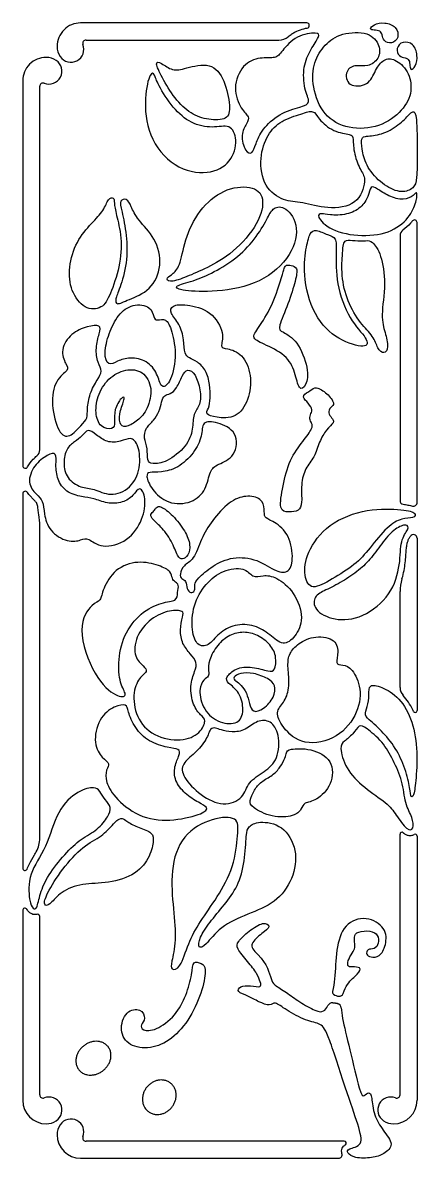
# Model space of a CAD drawing. Header units: millimetres. Extents: x -84 to 83, y -94 to 93.
# Drawn here: x -56.87 to -44.68, y -45.67 to -10.62 of the extents above; entities that cross this region are included whole.
import ezdxf

# ---------------------------------------------------------------- set-up
doc = ezdxf.new("R2010")
doc.units = ezdxf.units.MM
doc.header["$MEASUREMENT"] = 0
doc.layers.add('Default', color=18, linetype='Continuous')

msp = doc.modelspace()

# ---------------------------------------------------------------- linework, layer by layer
at = {"layer": 'Default', "color": 5}
for p, q in [((-48.094, -10.625), (-55.08, -10.625)), ((-54.914, -11.153), (-48.957, -11.153)), ((-56.871, -12.415), (-56.871, -24.294)), ((-56.343, -23.801), (-56.343, -12.582)), ((-44.684, -25.429), (-44.684, -16.788)), ((-45.212, -17.196), (-45.212, -25.372)), ((-56.871, -25.163), (-56.871, -36.72)), ((-56.343, -35.792), (-56.343, -26.155)), ((-44.684, -26.534), (-44.684, -31.853)), ((-45.212, -31.145), (-45.212, -28.18)), ((-45.212, -43.717), (-45.212, -35.669)), ((-44.684, -35.726), (-44.684, -43.884)), ((-56.871, -38.024), (-56.871, -43.884)), ((-56.343, -43.717), (-56.343, -38.21)), ((-46.934, -45.147), (-54.914, -45.147)), ((-55.08, -45.674), (-47.111, -45.674))]:
    msp.add_line(p, q, dxfattribs=at)
for centre, radius, start, end in [((-55.08, -11.351), 0.727, 89.9999, 179.9999), ((-48.094, -10.704), 0.0795, 279.7176, 90.0003), ((-54.914, -11.254), 0.101, 90, 201.5412), ((-48.957, -10.699), 0.454, 269.9999, 309.438), ((-55.251, -11.351), 0.556, 179.9999, 213.7855), ((-55.381, -11.438), 0.4, 213.7855, 21.5412), ((-56.144, -12.415), 0.727, 90.0001, 180.0001), ((-56.058, -12.115), 0.4, 248.4588, 56.2145), ((-56.144, -12.245), 0.556, 56.2145, 90.0001), ((-56.242, -12.582), 0.101, 68.4588, 180), ((-44.765, -16.788), 0.0807, 360, 141.3657), ((-44.996, -17.196), 0.215, 126.3675, 180.0002), ((-56.584, -23.801), 0.241, 309.9334, 0), ((-56.79, -24.294), 0.0807, 180, 331.3365), ((-56.79, -25.163), 0.0807, 33.0091, 180.0002), ((-45.098, -25.372), 0.114, 180, 263.0213), ((-44.798, -25.429), 0.114, 253.4807, 0), ((-58.521, -26.155), 2.178, 360, 9.3029), ((-44.798, -26.534), 0.114, 0, 149.1706), ((-43.887, -28.18), 1.325, 162.9056, 180), ((-44.862, -31.145), 0.35, 179.9998, 222.7097), ((-44.742, -31.853), 0.0581, 205.0756, 0), ((-45.154, -35.669), 0.0581, 50.8355, 180), ((-44.742, -35.726), 0.0581, 360, 120.3455), ((-57.204, -35.792), 0.861, 331.0126, 0.0003), ((-56.802, -36.72), 0.0696, 180, 337.6359), ((-56.802, -38.024), 0.0696, 30.4075, 180), ((-56.413, -38.21), 0.0696, 360, 107.3092), ((-47.215, -40.54), 0.0855, 167.3762, 232.9732), ((-47.091, -40.543), 0.132, 263.6242, 342.5228), ((-47.3, -41.028), 0.155, 86.9644, 153.8632), ((-47.175, -41.037), 0.147, 2.1617, 77.5999), ((-56.242, -43.717), 0.101, 180, 291.5412), ((-56.058, -44.184), 0.4, 303.7855, 111.5412), ((-45.498, -44.184), 0.4, 68.4588, 236.2145), ((-45.313, -43.717), 0.101, 248.4588, 360), ((-56.144, -43.884), 0.727, 179.9999, 269.9999), ((-45.411, -43.884), 0.727, 270.0001, 0.0001), ((-56.144, -44.054), 0.556, 269.9999, 303.7855), ((-55.381, -44.861), 0.4, 338.4588, 146.2145), ((-45.411, -44.054), 0.556, 236.2145, 270.0001), ((-55.251, -44.948), 0.556, 146.2145, 180.0001), ((-55.08, -44.948), 0.727, 180.0001, 270.0001), ((-54.914, -45.045), 0.101, 158.4588, 270), ((-46.934, -45.206), 0.0596, 303.3949, 90), ((-47.111, -45.563), 0.111, 270, 17.4537)]:
    msp.add_arc(centre, radius, start, end, dxfattribs=at)
for points, knots in [([(-48.669, -11.049), (-48.648, -11.032), (-48.595, -10.991), (-48.506, -10.932), (-48.367, -10.859), (-48.223, -10.811), (-48.114, -10.788), (-48.08, -10.783)], [91.7198403, 91.7198403, 91.7198403, 91.7198403, 91.8415797, 92.0227939, 92.2067964, 92.5546005, 92.7103601, 92.7103601, 92.7103601, 92.7103601]), ([(-44.828, -16.738), (-44.847, -16.761), (-44.936, -16.866), (-45.038, -16.959), (-45.124, -17.023)], [89.9178665, 89.9178665, 89.9178665, 89.9178665, 90.0571988, 90.5429428, 90.5429428, 90.5429428, 90.5429428]), ([(-56.72, -24.333), (-56.673, -24.248), (-56.582, -24.124), (-56.471, -24.02), (-56.429, -23.985)], [80.5876517, 80.5876517, 80.5876517, 80.5876517, 81.030686, 81.2784813, 81.2784813, 81.2784813, 81.2784813]), ([(-56.372, -25.803), (-56.38, -25.751), (-56.391, -25.669), (-56.405, -25.566), (-56.416, -25.508), (-56.425, -25.477), (-56.432, -25.461), (-56.442, -25.442), (-56.459, -25.418), (-56.493, -25.381), (-56.542, -25.333), (-56.609, -25.265), (-56.671, -25.193), (-56.708, -25.141), (-56.723, -25.119)], [-36.149207, -36.149207, -36.149207, -36.149207, -35.909071, -35.774689, -35.676185, -35.642009, -35.625664, -35.600481, -35.541244, -35.492823, -35.371215, -35.229423, -35.059088, -34.939034, -34.939034, -34.939034, -34.939034]), ([(-45.112, -25.486), (-45.089, -25.488), (-45.015, -25.498), (-44.921, -25.515), (-44.85, -25.533), (-44.831, -25.539)], [75.7644173, 75.7644173, 75.7644173, 75.7644173, 75.8667255, 76.1055062, 76.1980868, 76.1980868, 76.1980868, 76.1980868]), ([(-45.153, -27.79), (-45.145, -27.764), (-45.114, -27.657), (-45.074, -27.472), (-45.044, -27.244), (-45.028, -27.037), (-45.016, -26.861), (-45, -26.72), (-44.969, -26.611), (-44.931, -26.534), (-44.906, -26.491), (-44.896, -26.475)], [11.094082, 11.094082, 11.094082, 11.094082, 11.218717, 11.600704, 11.95317, 12.265811, 12.544543, 12.753087, 12.912569, 13.057734, 13.140509, 13.140509, 13.140509, 13.140509]), ([(-44.795, -31.877), (-44.802, -31.861), (-44.849, -31.764), (-44.945, -31.595), (-45.056, -31.452), (-45.117, -31.385), (-45.119, -31.382)], [21.8903999, 21.8903999, 21.8903999, 21.8903999, 21.9694963, 22.3807447, 22.7736101, 22.7907223, 22.7907223, 22.7907223, 22.7907223]), ([(-45.117, -35.624), (-45.11, -35.63), (-45.079, -35.654), (-45.029, -35.683), (-44.968, -35.704), (-44.918, -35.712), (-44.867, -35.71), (-44.817, -35.699), (-44.786, -35.684), (-44.772, -35.676)], [76.3194479, 76.3194479, 76.3194479, 76.3194479, 76.3624048, 76.4990821, 76.578774, 76.6528672, 76.7301556, 76.8090923, 76.8850998, 76.8850998, 76.8850998, 76.8850998]), ([(-56.737, -36.747), (-56.715, -36.693), (-56.645, -36.544), (-56.542, -36.37), (-56.47, -36.243), (-56.451, -36.209)], [-52.8736843, -52.8736843, -52.8736843, -52.8736843, -52.6098713, -52.1279107, -51.949737, -51.949737, -51.949737, -51.949737]), ([(-56.433, -38.143), (-56.444, -38.147), (-56.47, -38.153), (-56.524, -38.155), (-56.583, -38.139), (-56.634, -38.109), (-56.671, -38.078), (-56.706, -38.042), (-56.728, -38.011), (-56.74, -37.992), (-56.742, -37.989)], [57.9789181, 57.9789181, 57.9789181, 57.9789181, 58.0280965, 58.1015336, 58.2244036, 58.2982041, 58.3707799, 58.4427269, 58.5258582, 58.5438882, 58.5438882, 58.5438882, 58.5438882]), ([(-47.028, -41.032), (-47.024, -41.126), (-46.985, -41.423), (-46.775, -42.243), (-46.432, -43.742), (-46.329, -43.769), (-46.174, -43.6), (-46.079, -43.747), (-46.033, -44.359), (-45.741, -44.81), (-45.373, -45.263), (-45.706, -45.551), (-46.056, -45.674), (-46.634, -45.674), (-46.852, -45.509), (-46.855, -45.375), (-46.335, -45.299), (-46.476, -44.709), (-46.875, -43.597), (-47.445, -41.791), (-47.643, -41.505), (-48.094, -41.447), (-48.757, -41.086), (-49.095, -40.812), (-49.209, -40.991), (-49.582, -40.85), (-49.913, -40.652), (-50.266, -40.546), (-50.171, -40.348), (-49.829, -40.337), (-49.479, -40.413), (-49.525, -40.242), (-49.609, -39.987), (-49.915, -39.606), (-50.282, -39.174), (-50.245, -39.009), (-49.899, -38.659), (-49.413, -38.35), (-49.188, -38.524), (-49.455, -38.709), (-49.885, -39.066), (-49.748, -39.243), (-49.604, -39.388)], [68.316063, 68.316063, 68.316063, 68.316063, 68.687998, 69.385462, 70.082926, 70.780389, 71.477853, 72.175317, 72.87278, 73.570244, 74.267708, 74.965172, 75.662635, 76.360099, 77.057563, 77.755027, 78.45249, 79.149954, 79.847418, 80.544881, 81.242345, 81.939809, 82.637273, 83.334736, 84.0322, 84.729664, 85.427128, 86.124591, 86.822055, 87.519519, 88.216982, 88.914446, 89.61191, 90.309374, 91.006837, 91.704301, 92.401765, 93.099229, 93.796692, 94.494156, 95.19162, 95.889083, 95.889083, 95.889083, 95.889083]), ([(-46.965, -40.583), (-46.934, -40.482), (-46.816, -40.221), (-46.483, -39.981), (-46.397, -39.761), (-46.71, -39.773), (-46.854, -39.761), (-46.806, -39.509), (-46.647, -39.277), (-46.581, -39.149), (-46.654, -38.831), (-46.537, -38.667), (-46.116, -38.637), (-45.876, -38.772), (-45.866, -39.053), (-45.989, -39.229), (-46.238, -39.2), (-46.263, -39.4), (-46.133, -39.466), (-45.84, -39.474), (-45.633, -39.106), (-45.623, -38.553), (-46.245, -38.176), (-46.958, -38.415), (-47.202, -39.234), (-47.203, -40.003), (-47.272, -40.403), (-47.299, -40.521)], [35.596975, 35.596975, 35.596975, 35.596975, 36.006739, 36.704203, 37.401667, 38.099131, 38.796594, 39.494058, 40.191522, 40.888986, 41.586449, 42.283913, 42.981377, 43.678841, 44.376304, 45.073768, 45.771232, 46.468696, 47.166159, 47.863623, 48.561087, 49.258551, 49.956014, 50.653478, 51.350942, 52.048406, 52.389361, 52.389361, 52.389361, 52.389361]), ([(-49.604, -39.388), (-49.316, -39.679), (-49.215, -40.104), (-49.128, -40.314), (-48.72, -40.549), (-48.34, -40.839), (-47.785, -41.154), (-47.586, -41.165), (-47.482, -41.048), (-47.439, -40.96)], [95.889083, 95.889083, 95.889083, 95.889083, 97.284011, 97.981475, 98.678939, 99.376402, 100.073866, 100.77133, 101.273978, 101.273978, 101.273978, 101.273978]), ([(-47.004, -45.53), (-47.006, -45.526), (-47.01, -45.511), (-47.015, -45.483), (-47.017, -45.431), (-47.002, -45.365), (-46.964, -45.309), (-46.928, -45.275), (-46.909, -45.261), (-46.901, -45.256)], [75.69555, 75.69555, 75.69555, 75.69555, 75.7132597, 75.766203, 75.8244592, 75.9496896, 76.0685584, 76.1286667, 76.1739752, 76.1739752, 76.1739752, 76.1739752])]:
    msp.add_open_spline(points, degree=3, knots=knots, dxfattribs=at)
for points, degree in [([(-46.01, -10.846), (-45.952, -10.851), (-45.816, -10.861), (-45.757, -10.983), (-45.732, -11.191), (-45.473, -11.287), (-45.231, -11.086), (-45.312, -10.73), (-45.683, -10.595), (-46.045, -10.666), (-46.164, -10.826), (-46.068, -10.84), (-46.01, -10.846)], 3), ([(-47.968, -11.456), (-48.057, -11.611), (-48.212, -11.955), (-48.186, -12.694), (-47.946, -13.102), (-48.24, -13.205), (-48.961, -13.416), (-49.486, -13.913), (-49.679, -14.378), (-49.771, -14.69), (-49.999, -14.62), (-50.151, -14.062), (-49.933, -13.718), (-49.852, -13.518), (-50.115, -13.333), (-50.396, -12.636), (-50.085, -11.887), (-49.529, -11.668), (-49.024, -11.736), (-48.897, -11.534), (-48.417, -10.99), (-47.734, -10.907), (-47.681, -11.025), (-47.879, -11.301), (-47.968, -11.456)], 3), ([(-47.522, -11.316), (-47.664, -11.465), (-47.891, -11.816), (-47.946, -12.588), (-47.595, -13.51), (-46.813, -13.927), (-45.831, -13.866), (-45.101, -13.336), (-44.808, -12.731), (-44.945, -12.084), (-45.385, -11.715), (-45.725, -11.725), (-45.976, -12.07), (-46.165, -12.575), (-46.85, -12.613), (-46.921, -12.07), (-46.566, -11.904), (-46.212, -11.999), (-45.848, -11.739), (-45.81, -11.328), (-46.15, -10.888), (-47.039, -10.921), (-47.38, -11.167), (-47.522, -11.316)], 3), ([(-44.905, -11.951), (-44.911, -11.893), (-44.92, -11.756), (-45.043, -11.698), (-45.25, -11.673), (-45.346, -11.413), (-45.145, -11.171), (-44.789, -11.253), (-44.654, -11.623), (-44.726, -11.986), (-44.886, -12.104), (-44.899, -12.009), (-44.905, -11.951)], 3), ([(-52.55, -12.324), (-52.446, -12.517), (-52.181, -12.971), (-51.676, -13.452), (-51.133, -13.631), (-50.521, -13.625), (-50.446, -13.241), (-50.612, -12.372), (-51.048, -11.819), (-51.878, -12.037), (-52.236, -12.124), (-52.61, -11.841), (-52.806, -11.809), (-52.654, -12.13), (-52.55, -12.324)], 3), ([(-52.652, -12.571), (-52.558, -12.751), (-52.225, -13.279), (-51.679, -13.742), (-50.991, -13.89), (-50.457, -13.732), (-50.218, -14.205), (-50.403, -14.944), (-51.109, -15.33), (-52.21, -15.14), (-53.038, -14.113), (-53.122, -12.877), (-52.926, -12.109), (-52.789, -12.201), (-52.746, -12.391), (-52.652, -12.571)], 3), ([(-48.278, -13.437), (-48.449, -13.493), (-48.903, -13.635), (-49.308, -14.046), (-49.571, -14.77), (-49.437, -15.723), (-48.79, -16.142), (-48.264, -16.142), (-47.465, -16.384), (-46.503, -16.27), (-46.24, -15.431), (-46.415, -15.219), (-46.645, -14.677), (-46.662, -14.148), (-46.692, -14.063), (-47.275, -14.006), (-47.757, -13.57), (-47.872, -13.3), (-48.106, -13.381), (-48.278, -13.437)], 3), ([(-46.398, -14.263), (-46.404, -14.346), (-46.389, -14.608), (-46.206, -15.156), (-45.696, -15.671), (-45.144, -15.898), (-44.772, -15.727), (-44.684, -15.478), (-44.684, -14.684), (-44.684, -13.415), (-44.817, -13.338), (-44.921, -13.448), (-45.304, -13.835), (-45.855, -14.109), (-46.355, -14.113), (-46.392, -14.181), (-46.398, -14.263)], 3), ([(-51.253, -18.214), (-51.019, -18.102), (-50.482, -17.833), (-49.622, -16.93), (-49.356, -16.065), (-49.694, -15.647), (-50.563, -15.692), (-51.352, -16.273), (-51.855, -17.222), (-51.988, -18.109), (-52.225, -18.383), (-52.438, -18.488), (-52.381, -18.654), (-51.884, -18.502), (-51.487, -18.325), (-51.253, -18.214)], 3), ([(-47.364, -16.551), (-47.232, -16.562), (-46.844, -16.562), (-46.4, -16.332), (-46.175, -15.98), (-46.134, -15.636), (-45.931, -15.728), (-45.576, -15.981), (-45.085, -16.121), (-44.774, -15.947), (-44.684, -15.803), (-44.684, -16.074), (-44.861, -16.568), (-45.416, -17.091), (-46.378, -17.248), (-47.399, -17.037), (-47.819, -16.562), (-47.632, -16.495), (-47.495, -16.54), (-47.364, -16.551)], 3), ([(-54.159, -18.967), (-54.069, -18.749), (-53.857, -18.154), (-53.796, -17.236), (-53.992, -16.51), (-54.049, -16.158), (-54.041, -16.007), (-54.236, -16.027), (-54.347, -16.413), (-54.733, -16.791), (-55.224, -17.357), (-55.466, -18.178), (-55.4, -18.905), (-54.963, -19.489), (-54.401, -19.458), (-54.25, -19.184), (-54.159, -18.967)], 3), ([(-53.864, -18.777), (-53.799, -18.591), (-53.629, -18.038), (-53.65, -17.175), (-53.814, -16.387), (-53.896, -16.092), (-53.65, -16.03), (-53.526, -16.272), (-53.342, -16.695), (-52.75, -17.251), (-52.542, -18.114), (-52.9, -18.902), (-53.639, -19.176), (-53.989, -19.357), (-54.017, -19.156), (-53.928, -18.964), (-53.864, -18.777)], 3), ([(-49.306, -16.642), (-49.385, -16.791), (-49.618, -17.22), (-50.208, -17.867), (-50.977, -18.335), (-51.611, -18.607), (-52.227, -18.745), (-52.043, -18.882), (-51.093, -18.953), (-49.659, -18.757), (-48.592, -17.927), (-48.288, -16.907), (-48.759, -16.25), (-49.144, -16.327), (-49.227, -16.493), (-49.306, -16.642)], 3), ([(-48.103, -17.549), (-48.143, -17.755), (-48.235, -18.326), (-47.903, -19.71), (-47.117, -20.437), (-46.217, -20.7), (-46.176, -20.387), (-46.785, -19.814), (-47.205, -18.652), (-47.181, -17.648), (-47.175, -17.244), (-47.421, -17.179), (-47.837, -16.99), (-47.992, -17.089), (-48.062, -17.343), (-48.103, -17.549)], 3), ([(-46.99, -17.747), (-47.001, -17.906), (-47.036, -18.414), (-46.851, -19.226), (-46.435, -19.923), (-46.017, -20.298), (-45.914, -20.688), (-45.699, -20.867), (-45.556, -20.663), (-45.671, -20.174), (-45.814, -19.727), (-45.639, -18.655), (-45.787, -17.749), (-46.082, -17.336), (-46.249, -17.35), (-46.613, -17.355), (-46.904, -17.309), (-46.971, -17.463), (-46.979, -17.589), (-46.99, -17.747)], 3), ([(-48.883, -18.515), (-48.94, -18.703), (-49.134, -19.313), (-49.543, -19.988), (-49.834, -20.354), (-49.472, -20.514), (-48.714, -20.869), (-48.44, -21.409), (-48.344, -21.996), (-48.102, -21.847), (-48.024, -21.321), (-48.376, -20.404), (-48.879, -20.147), (-49.002, -20.065), (-48.653, -19.29), (-48.431, -18.541), (-48.365, -18.171), (-48.587, -18.101), (-48.743, -18.089), (-48.79, -18.187), (-48.825, -18.327), (-48.883, -18.515)], 3), ([(-53.937, -21.068), (-53.826, -21.019), (-53.569, -20.935), (-53.02, -21.038), (-52.69, -21.459), (-52.612, -21.916), (-52.33, -21.808), (-52.095, -20.944), (-52.26, -20.088), (-52.445, -19.721), (-52.731, -19.826), (-52.829, -19.731), (-52.881, -19.372), (-53.482, -19.277), (-53.937, -19.623), (-54.216, -20.21), (-54.373, -20.846), (-54.237, -21.23), (-54.048, -21.117), (-53.937, -21.068)], 3), ([(-51.474, -21.102), (-51.383, -21.165), (-51.193, -21.342), (-51.082, -21.799), (-51.07, -22.208), (-51.121, -22.545), (-51.248, -22.703), (-50.923, -22.811), (-50.26, -22.842), (-49.878, -22.284), (-49.781, -21.495), (-50.07, -20.819), (-50.586, -20.66), (-50.792, -20.672), (-50.609, -20.238), (-51.028, -19.496), (-51.849, -19.297), (-52.278, -19.337), (-52.337, -19.575), (-52.012, -19.912), (-51.881, -20.416), (-51.874, -20.864), (-51.735, -20.963), (-51.564, -21.039), (-51.474, -21.102)], 3), ([(-54.51, -20.223), (-54.542, -20.345), (-54.63, -20.663), (-54.555, -21.134), (-54.397, -21.371), (-54.555, -21.615), (-54.813, -22.071), (-54.884, -22.559), (-54.859, -22.831), (-55.043, -23.025), (-55.428, -23.453), (-55.762, -23.333), (-56.01, -22.395), (-55.873, -21.625), (-55.415, -21.326), (-55.535, -21.187), (-55.719, -20.724), (-55.376, -20.189), (-54.871, -19.987), (-54.435, -19.935), (-54.477, -20.102), (-54.51, -20.223)], 3), ([(-53.363, -22.92), (-53.25, -22.836), (-53.04, -22.627), (-52.834, -21.974), (-53.083, -21.394), (-53.613, -21.276), (-54.182, -21.522), (-54.555, -22.071), (-54.648, -22.68), (-54.482, -23.128), (-54.06, -23.196), (-54.019, -22.971), (-54.057, -22.564), (-53.81, -22.157), (-53.685, -22.157), (-53.87, -22.593), (-53.9, -23.018), (-53.715, -23.134), (-53.476, -23.004), (-53.363, -22.92)], 3), ([(-52.578, -22.329), (-52.603, -22.415), (-52.645, -22.622), (-52.813, -22.895), (-53.073, -23.126), (-53.14, -23.441), (-53.002, -23.755), (-53.031, -24.154), (-52.897, -24.25), (-52.435, -24.208), (-51.785, -23.696), (-51.596, -23.159), (-51.617, -22.677), (-51.365, -22.425), (-51.372, -21.96), (-51.529, -21.443), (-51.785, -21.286), (-51.934, -21.497), (-52.113, -21.924), (-52.315, -22.09), (-52.495, -22.104), (-52.553, -22.242), (-52.578, -22.329)], 3), ([(-48.217, -23.549), (-48.341, -23.711), (-48.643, -24.097), (-48.833, -24.924), (-48.968, -25.692), (-48.649, -25.736), (-48.324, -25.698), (-48.227, -25.465), (-48.281, -24.87), (-48.146, -24.357), (-47.849, -24.048), (-47.709, -23.542), (-47.492, -23.172), (-47.221, -22.955), (-47.321, -22.81), (-47.447, -22.675), (-47.37, -22.472), (-47.199, -22.404), (-47.456, -22.05), (-47.831, -21.838), (-47.953, -21.969), (-48.269, -22.127), (-48.102, -22.308), (-47.899, -22.534), (-47.967, -22.683), (-48.021, -22.85), (-47.935, -22.985), (-47.899, -23.121), (-48.092, -23.386), (-48.217, -23.549)], 3), ([(-52.584, -24.481), (-52.435, -24.465), (-52.079, -24.393), (-51.565, -23.896), (-51.307, -23.376), (-51.347, -22.916), (-50.877, -22.933), (-50.205, -23.232), (-50.279, -24.031), (-50.867, -24.256), (-51.095, -24.424), (-51.186, -25.034), (-51.622, -25.468), (-52.395, -25.494), (-52.915, -25.024), (-53.073, -24.571), (-52.975, -24.487), (-52.734, -24.496), (-52.584, -24.481)], 3), ([(-55.273, -23.559), (-55.19, -23.498), (-55.028, -23.382), (-54.86, -23.135), (-54.61, -23.328), (-54.278, -23.587), (-53.834, -23.565), (-53.534, -23.385), (-53.28, -23.629), (-53.211, -24.373), (-53.518, -25.008), (-54.167, -25.268), (-54.689, -24.976), (-55.053, -24.999), (-55.534, -24.685), (-55.623, -24.21), (-55.526, -23.745), (-55.356, -23.619), (-55.273, -23.559)], 3), ([(-55.843, -24.267), (-55.843, -24.408), (-55.814, -24.721), (-55.546, -25.116), (-55.02, -25.272), (-54.694, -25.286), (-54.265, -25.477), (-53.77, -25.442), (-53.45, -25.23), (-53.25, -24.89), (-53.054, -25.272), (-53.133, -25.94), (-53.599, -26.647), (-54.461, -26.866), (-54.867, -26.497), (-55.044, -26.586), (-55.464, -26.679), (-56.069, -26.32), (-56.218, -25.761), (-56.232, -25.365), (-56.442, -25.202), (-56.745, -24.829), (-56.535, -24.27), (-56.083, -23.935), (-55.813, -23.874), (-55.843, -24.126), (-55.843, -24.267)], 3), ([(-50.996, -25.987), (-50.85, -25.792), (-50.485, -25.383), (-49.973, -25.192), (-49.476, -25.296), (-49.388, -25.647), (-49.426, -25.907), (-49.197, -25.964), (-48.647, -26.343), (-48.491, -27.145), (-48.624, -27.603), (-49.006, -27.603), (-49.61, -27.164), (-50.393, -27.087), (-51.012, -27.374), (-51.493, -27.798), (-51.565, -27.951), (-51.536, -28.163), (-51.679, -28.244), (-51.81, -28.107), (-51.81, -27.83), (-51.966, -27.791), (-52.031, -27.661), (-51.911, -27.351), (-51.584, -27.224), (-51.36, -26.548), (-51.142, -26.181), (-50.996, -25.987)], 3), ([(-52.6, -26.189), (-52.5, -26.298), (-52.255, -26.615), (-52.076, -27.125), (-51.946, -27.203), (-51.751, -27.082), (-51.674, -26.742), (-51.834, -26.324), (-52.237, -25.81), (-52.623, -25.51), (-52.763, -25.588), (-52.794, -25.687), (-52.948, -25.795), (-52.859, -25.959), (-52.701, -26.08), (-52.6, -26.189)], 3), ([(-47.305, -27.787), (-47.075, -27.652), (-46.584, -27.354), (-46.16, -26.863), (-45.593, -26.14), (-45.147, -25.908), (-44.78, -25.921), (-44.684, -25.757), (-45.061, -25.643), (-46.204, -25.594), (-47.468, -26.06), (-48.122, -26.999), (-48.196, -27.713), (-47.96, -28.167), (-47.534, -27.923), (-47.305, -27.787)], 3), ([(-47.5, -28.128), (-47.352, -28.056), (-46.991, -27.879), (-46.468, -27.517), (-46.096, -27.156), (-45.734, -26.622), (-45.355, -26.208), (-44.986, -26.081), (-44.924, -26.243), (-45.212, -26.577), (-45.187, -27.311), (-45.458, -28.292), (-46.36, -29.016), (-47.266, -29.099), (-47.902, -28.735), (-47.878, -28.311), (-47.647, -28.2), (-47.5, -28.128)], 3), ([(-52.327, -27.568), (-52.267, -27.637), (-52.263, -27.784), (-52.155, -27.892), (-52.032, -27.96), (-52.093, -28.2), (-52.093, -28.492), (-52.555, -28.486), (-53.238, -28.822), (-53.769, -29.512), (-53.948, -30.42), (-53.849, -31.099), (-53.609, -31.416), (-53.938, -31.462), (-54.662, -30.884), (-55.23, -29.215), (-54.681, -28.505), (-54.455, -28.496), (-54.412, -28.12), (-54.038, -27.469), (-53.307, -27.206), (-52.623, -27.372), (-52.387, -27.499), (-52.327, -27.568)], 3), ([(-50.792, -29.485), (-50.658, -29.367), (-50.332, -29.177), (-49.685, -29.199), (-49.233, -29.505), (-48.818, -29.877), (-48.453, -29.597), (-48.162, -29.03), (-48.464, -28.174), (-49.045, -27.706), (-49.452, -27.667), (-49.771, -27.766), (-49.995, -27.412), (-50.693, -27.507), (-51.225, -27.915), (-51.625, -28.599), (-51.661, -29.414), (-51.483, -29.864), (-51.14, -29.886), (-50.927, -29.603), (-50.792, -29.485)], 3), ([(-51.938, -28.972), (-51.962, -29.071), (-52.02, -29.363), (-51.951, -29.803), (-51.684, -30.107), (-51.473, -30.374), (-51.542, -30.609), (-51.719, -31.084), (-51.615, -31.7), (-51.362, -32.018), (-51.19, -32.122), (-51.361, -32.551), (-51.949, -32.834), (-52.849, -32.654), (-53.395, -32.077), (-53.48, -31.244), (-53.231, -30.778), (-52.993, -30.65), (-53.121, -30.485), (-53.432, -30.226), (-53.407, -29.577), (-52.915, -28.984), (-52.311, -28.735), (-51.877, -28.773), (-51.915, -28.874), (-51.938, -28.972)], 3), ([(-50.845, -29.843), (-50.734, -29.707), (-50.476, -29.505), (-50.042, -29.403), (-49.614, -29.507), (-49.197, -29.81), (-49.015, -30.213), (-49.072, -30.63), (-49.235, -30.659), (-49.785, -30.486), (-50.304, -30.53), (-50.608, -30.838), (-50.555, -30.995), (-50.154, -31.267), (-50.019, -31.861), (-50.182, -32.282), (-50.785, -32.266), (-51.313, -31.848), (-51.445, -31.17), (-51.266, -30.877), (-51.109, -30.808), (-51.125, -30.657), (-51.14, -30.321), (-50.955, -29.979), (-50.845, -29.843)], 3), ([(-48.671, -30.54), (-48.662, -30.704), (-48.611, -31.114), (-48.764, -31.583), (-49.061, -31.853), (-48.93, -32.257), (-48.334, -32.933), (-47.232, -32.807), (-46.513, -32.025), (-46.382, -31.152), (-46.697, -30.533), (-46.983, -30.432), (-47.234, -30.441), (-47.084, -30.04), (-47.225, -29.613), (-47.916, -29.534), (-48.426, -29.82), (-48.664, -30.128), (-48.68, -30.375), (-48.671, -30.54)], 3), ([(-50.13, -30.709), (-50.023, -30.683), (-49.747, -30.678), (-49.262, -30.868), (-49.053, -31.057), (-49.082, -31.439), (-49.428, -31.826), (-49.772, -31.932), (-49.866, -31.641), (-49.945, -31.304), (-50.117, -31.057), (-50.302, -30.934), (-50.388, -30.836), (-50.237, -30.735), (-50.13, -30.709)], 3), ([(-45.879, -32.398), (-45.767, -32.508), (-45.43, -32.857), (-45.103, -33.479), (-44.907, -34.158), (-44.897, -34.538), (-44.791, -34.524), (-44.726, -34.102), (-44.661, -33.129), (-44.805, -32.181), (-45.222, -31.431), (-45.806, -31.098), (-46.186, -31.032), (-46.163, -31.358), (-46.209, -31.755), (-46.341, -31.986), (-46.103, -32.194), (-45.991, -32.287), (-45.879, -32.398)], 3), ([(-53.602, -31.9), (-53.564, -32.025), (-53.409, -32.406), (-52.984, -32.82), (-52.36, -33.016), (-52.02, -33.024), (-52.009, -33.208), (-52.2, -33.572), (-52.186, -34.017), (-51.869, -34.427), (-51.414, -34.707), (-51.128, -34.839), (-51.24, -35.027), (-52.195, -35.274), (-53.183, -35.211), (-54.017, -34.592), (-54.323, -34.039), (-54.297, -33.663), (-54.151, -33.488), (-54.406, -33.339), (-54.697, -32.892), (-54.542, -32.087), (-54.018, -31.683), (-53.638, -31.657), (-53.64, -31.775), (-53.602, -31.9)], 3), ([(-50.731, -32.451), (-50.649, -32.475), (-50.419, -32.537), (-49.981, -32.472), (-49.623, -32.136), (-49.206, -32.151), (-48.928, -32.556), (-48.965, -33.38), (-49.395, -33.747), (-49.932, -34.053), (-50.018, -34.556), (-50.666, -34.833), (-51.376, -34.488), (-51.956, -33.886), (-51.963, -33.485), (-51.555, -33.193), (-51.166, -32.73), (-51.077, -32.375), (-50.907, -32.391), (-50.812, -32.427), (-50.731, -32.451)], 3), ([(-46.228, -32.422), (-46.105, -32.512), (-45.74, -32.808), (-45.426, -33.382), (-45.122, -34.013), (-45.063, -34.749), (-44.818, -35.165), (-44.778, -35.516), (-44.981, -35.588), (-45.351, -35.04), (-45.586, -34.721), (-46.328, -34.241), (-46.917, -33.638), (-47.089, -32.939), (-46.956, -32.814), (-46.655, -32.585), (-46.474, -32.269), (-46.35, -32.332), (-46.228, -32.422)], 3), ([(-48.772, -33.322), (-48.804, -33.399), (-48.911, -33.61), (-49.14, -33.856), (-49.512, -34.044), (-49.723, -34.294), (-49.87, -34.659), (-49.821, -34.828), (-49.171, -35.168), (-48.458, -35.126), (-48.248, -34.891), (-48.195, -34.687), (-47.809, -34.659), (-47.289, -34.152), (-47.264, -33.362), (-47.967, -33.004), (-48.676, -33.035), (-48.722, -33.151), (-48.74, -33.246), (-48.772, -33.322)], 3), ([(-54.252, -35.13), (-54.323, -35.246), (-54.543, -35.542), (-55.069, -35.794), (-55.563, -36.268), (-56.106, -36.944), (-56.343, -37.511), (-56.434, -38.009), (-56.55, -37.973), (-56.668, -37.791), (-56.716, -36.881), (-56.118, -36.116), (-55.823, -34.905), (-55.133, -34.296), (-54.622, -34.199), (-54.498, -34.323), (-54.332, -34.599), (-54.118, -34.847), (-54.181, -35.014), (-54.252, -35.13)], 3), ([(-54.107, -35.397), (-54.178, -35.478), (-54.408, -35.735), (-55, -36.019), (-55.65, -36.73), (-56.164, -37.554), (-56.235, -37.88), (-56.04, -37.884), (-55.774, -37.5), (-55.128, -37.181), (-54.354, -37.206), (-53.42, -36.974), (-52.943, -36.416), (-52.821, -35.881), (-52.836, -35.615), (-53.28, -35.474), (-53.668, -35.282), (-53.791, -35.141), (-53.983, -35.252), (-54.037, -35.316), (-54.107, -35.397)], 3), ([(-50.231, -35.717), (-50.253, -35.977), (-50.327, -36.68), (-50.855, -37.63), (-51.412, -38.382), (-51.76, -39.032), (-52.001, -39.844), (-52.303, -39.867), (-52.285, -39.658), (-52.117, -38.985), (-52.21, -38.011), (-52.322, -36.778), (-51.97, -35.665), (-50.981, -35.143), (-50.197, -35.118), (-50.21, -35.457), (-50.231, -35.717)], 3), ([(-49.961, -35.744), (-49.976, -35.923), (-50.003, -36.516), (-50.211, -37.286), (-50.634, -37.847), (-51.111, -38.402), (-51.418, -38.874), (-51.461, -39.211), (-51.23, -39.136), (-50.793, -38.524), (-49.918, -38.131), (-49.046, -37.809), (-48.502, -37.064), (-48.357, -36.153), (-48.83, -35.366), (-49.597, -35.252), (-49.913, -35.441), (-49.946, -35.565), (-49.961, -35.744)], 3), ([(-51.657, -40.006), (-51.688, -40.189), (-51.813, -40.646), (-52.129, -41.272), (-52.774, -41.756), (-53.191, -41.73), (-53.24, -41.551), (-53.053, -41.384), (-53.202, -41.03), (-53.694, -41.104), (-53.904, -41.738), (-53.599, -42.222), (-52.928, -42.315), (-52.25, -42.028), (-51.68, -41.347), (-51.281, -40.434), (-51.195, -39.763), (-51.333, -39.67), (-51.624, -39.55), (-51.625, -39.824), (-51.657, -40.006)], 3), ([(-47.267, -40.608), (-47.215, -40.647), (-47.159, -40.668), (-47.106, -40.674)], 3), ([(-47.292, -40.873), (-47.218, -40.877), (-47.143, -40.893)], 2), ([(-54.235, -42.228), (-54.213, -42.255), (-54.177, -42.315), (-54.147, -42.416), (-54.14, -42.521), (-54.155, -42.624), (-54.19, -42.723), (-54.241, -42.815), (-54.306, -42.896), (-54.382, -42.967), (-54.469, -43.026), (-54.564, -43.07), (-54.664, -43.098), (-54.769, -43.109), (-54.873, -43.1), (-54.973, -43.069), (-55.064, -43.017), (-55.139, -42.943), (-55.193, -42.853), (-55.224, -42.753), (-55.23, -42.648), (-55.215, -42.544), (-55.181, -42.446), (-55.13, -42.354), (-55.065, -42.272), (-54.988, -42.201), (-54.901, -42.143), (-54.806, -42.099), (-54.706, -42.07), (-54.602, -42.06), (-54.497, -42.069), (-54.397, -42.099), (-54.306, -42.152), (-54.256, -42.201), (-54.235, -42.228)], 3), ([(-52.292, -43.362), (-52.266, -43.384), (-52.218, -43.435), (-52.166, -43.525), (-52.135, -43.624), (-52.124, -43.728), (-52.134, -43.831), (-52.163, -43.931), (-52.208, -44.025), (-52.267, -44.11), (-52.34, -44.184), (-52.424, -44.245), (-52.518, -44.29), (-52.618, -44.318), (-52.721, -44.327), (-52.825, -44.314), (-52.923, -44.278), (-53.01, -44.221), (-53.082, -44.145), (-53.134, -44.055), (-53.165, -43.956), (-53.175, -43.853), (-53.165, -43.749), (-53.137, -43.649), (-53.092, -43.556), (-53.032, -43.471), (-52.959, -43.397), (-52.875, -43.336), (-52.782, -43.29), (-52.682, -43.262), (-52.578, -43.254), (-52.475, -43.267), (-52.377, -43.302), (-52.319, -43.34), (-52.292, -43.362)], 3)]:
    msp.add_open_spline(points, degree=degree, dxfattribs=at)

doc.saveas('drawing.dxf')
